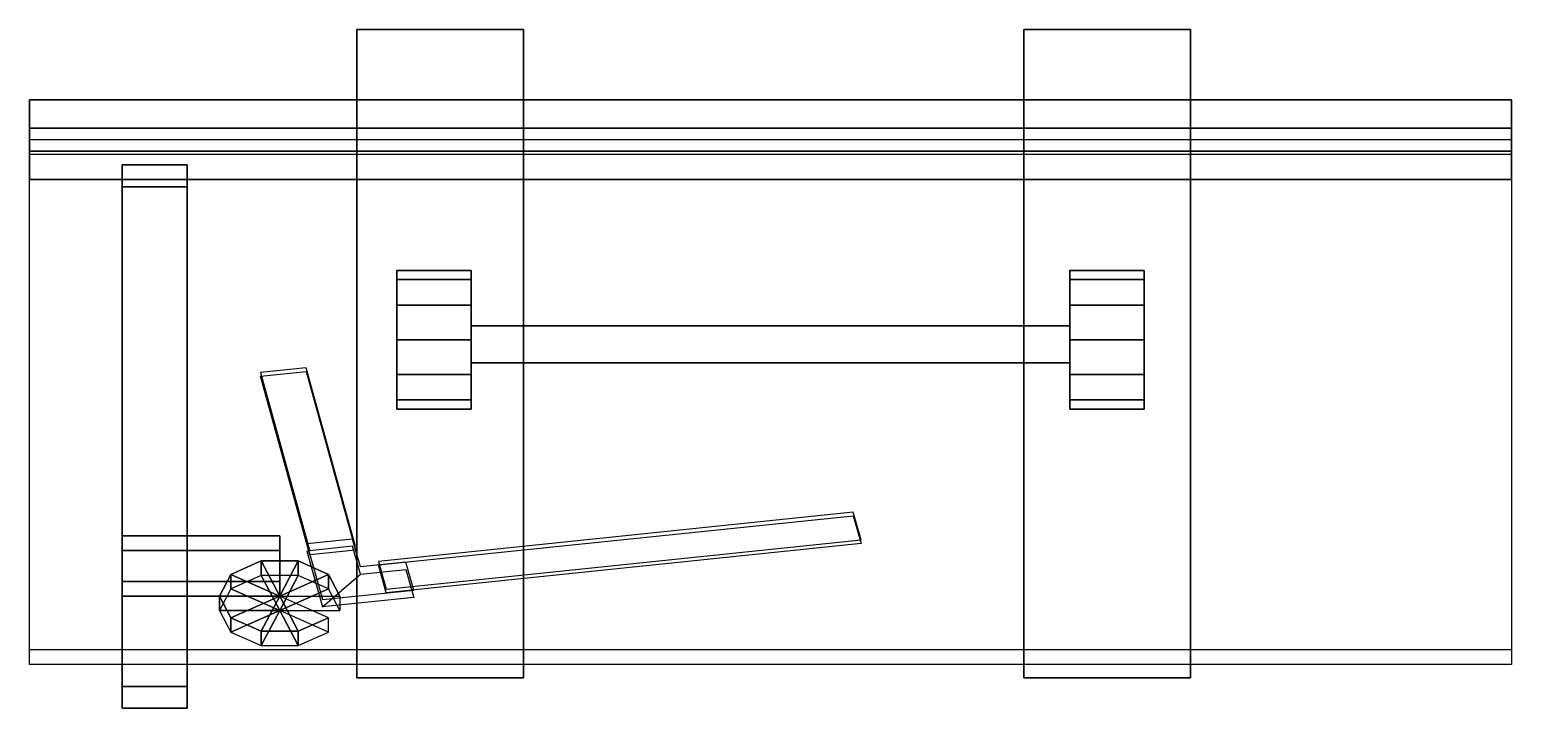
# Model space of a CAD drawing. Extents: x -35 to 125, y -3 to 70.
import ezdxf

# ---------------------------------------------------------------- set-up
doc = ezdxf.new("R2010")
doc.units = 0
doc.header["$LTSCALE"] = 25
doc.header["$MEASUREMENT"] = 0
doc.layers.get('0').update_dxf_attribs({"linetype": 'CONTINUOUS'})

msp = doc.modelspace()

# ---------------------------------------------------------------- linework, layer by layer
at = {"color": 0, "linetype": 'ByBlock'}
for p, q in [((12.32, 36.5), (4.32, 36.5)), ((77, 36.5), (85, 36.5))]:
    msp.add_line(p, q, dxfattribs=at)
at = {"color": 0, "linetype": 'ByBlock', "extrusion": (4.3795e-17, -0.790724, 0.612173)}
for points, elevation in [([(-35.34, 68.28), (-35.34, 158.28), (124.66, 158.28), (124.66, 68.28)], 49.04), ([(3.17, 82.18), (54.44, 90.88), (53.6, 95.81), (2.34, 87.1)], 51.54), ([(-5.4, 90.86), (-3.73, 81), (6.13, 82.68), (5.3, 87.61), (0.37, 86.77), (-0.47, 91.7)], 52.04)]:
    msp.add_lwpolyline(points, close=True, dxfattribs=dict(at, elevation=elevation))
at = {"color": 0, "linetype": 'ByBlock'}
for points in [[(12.32, 36.5), (12.32, 44), (4.32, 44), (4.32, 36.5)], [(77, 36.5), (77, 44), (85, 44), (85, 36.5)]]:
    msp.add_lwpolyline(points, dxfattribs=at)
at = {"color": 0, "linetype": 'ByBlock', "extrusion": (4.3795e-17, -0.790724, 0.612173), "elevation": 51.54}
msp.add_lwpolyline([(-0.14, 89.73), (-5.49, 121.28), (-10.42, 120.44), (-5.07, 88.89)], dxfattribs=at)
at = {"color": 0, "linetype": 'ByBlock'}
for points in [[(-35.34, 58.12, 155.17), (124.66, 58.12, 155.17), (124.66, 3.02, 84.01), (-35.34, 3.02, 84.01)], [(-35.34, 56.54, 156.4), (124.66, 56.54, 156.4), (124.66, 1.44, 85.23), (-35.34, 1.44, 85.23)], [(-10.42, 32.58, 127.09), (-5.49, 33.09, 127.75), (-0.14, 13.78, 102.81), (-5.07, 13.27, 102.14)], [(2.34, 12.18, 100.73), (53.6, 17.5, 107.62), (54.44, 14.49, 103.72), (3.17, 9.16, 96.83)], [(0.37, 11.18, 101.08), (-0.47, 14.2, 104.98), (-5.4, 13.68, 104.32), (-3.73, 7.65, 96.52)], [(0.37, 11.18, 101.08), (5.3, 11.69, 101.74), (6.13, 8.67, 97.84), (-3.73, 7.65, 96.52)]]:
    msp.add_3dface(points, dxfattribs=at)

# ---------------------------------------------------------------- meshes
mesh = msp.add_polymesh((6, 3), dxfattribs=at)
for k, corner in enumerate([(0, 0, 5), (0, 0), (0, 0), (18, 0, 5), (18, 0), (18, 0), (18, 70, 5), (18, 70), (18, 0), (0, 70, 5), (0, 70), (0, 0), (0, 70, 5), (0, 70, 5), (0, 0, 5), (18, 70, 5), (18, 70, 5), (18, 0, 5)]):
    mesh.set_mesh_vertex(divmod(k, 3), corner)
mesh = msp.add_polymesh((6, 3), dxfattribs=at)
for k, corner in enumerate([(90, 0, 5), (90, 0), (90, 0), (72, 0, 5), (72, 0), (72, 0), (72, 70, 5), (72, 70), (72, 0), (90, 70, 5), (90, 70), (90, 0), (90, 70, 5), (90, 70, 5), (90, 0, 5), (72, 70, 5), (72, 70, 5), (72, 0, 5)]):
    mesh.set_mesh_vertex(divmod(k, 3), corner)
mesh = msp.add_polymesh((6, 3), dxfattribs=at)
for k, corner in enumerate([(124.66, 53.81, 161.04), (124.66, 59.34, 156.76), (124.66, 59.34, 156.76), (-35.34, 53.81, 161.04), (-35.34, 59.34, 156.76), (-35.34, 59.34, 156.76), (-35.34, 56.87, 164.99), (-35.34, 62.4, 160.71), (-35.34, 59.34, 156.76), (124.66, 56.87, 164.99), (124.66, 62.4, 160.71), (124.66, 59.34, 156.76), (124.66, 56.87, 164.99), (124.66, 56.87, 164.99), (124.66, 53.81, 161.04), (-35.34, 56.87, 164.99), (-35.34, 56.87, 164.99), (-35.34, 53.81, 161.04)]):
    mesh.set_mesh_vertex(divmod(k, 3), corner)
mesh = msp.add_polymesh((6, 3), dxfattribs=at)
for k, corner in enumerate([(-18.34, -3.3, 88.91), (-18.34, -0.93, 87.07), (-18.34, -0.93, 87.07), (-25.34, -3.3, 88.91), (-25.34, -0.93, 87.07), (-25.34, -0.93, 87.07), (-25.34, 53.02, 161.65), (-25.34, 55.39, 159.82), (-25.34, -0.93, 87.07), (-18.34, 53.02, 161.65), (-18.34, 55.39, 159.82), (-18.34, -0.93, 87.07), (-18.34, 53.02, 161.65), (-18.34, 53.02, 161.65), (-18.34, -3.3, 88.91), (-25.34, 53.02, 161.65), (-25.34, 53.02, 161.65), (-25.34, -3.3, 88.91)]):
    mesh.set_mesh_vertex(divmod(k, 3), corner)
mesh = msp.add_polymesh((7, 4), dxfattribs=at)
for k, corner in enumerate([(12.32, 36.5, 115), (12.32, 44, 115), (4.32, 44, 115), (4.32, 36.5, 115), (12.32, 36.5, 115), (12.32, 43, 118.75), (4.32, 43, 118.75), (4.32, 36.5, 115), (12.32, 36.5, 115), (12.32, 40.25, 121.5), (4.32, 40.25, 121.5), (4.32, 36.5, 115), (12.32, 36.5, 115), (12.32, 36.5, 122.5), (4.32, 36.5, 122.5), (4.32, 36.5, 115), (12.32, 36.5, 115), (12.32, 32.75, 121.5), (4.32, 32.75, 121.5), (4.32, 36.5, 115), (12.32, 36.5, 115), (12.32, 30, 118.75), (4.32, 30, 118.75), (4.32, 36.5, 115), (12.32, 36.5, 115), (12.32, 29, 115), (4.32, 29, 115), (4.32, 36.5, 115)]):
    mesh.set_mesh_vertex(divmod(k, 4), corner)
mesh = msp.add_polymesh((6, 3), dxfattribs=at)
for k, corner in enumerate([(4.32, 29, 115), (4.32, 29, 5), (4.32, 29, 5), (12.32, 29, 115), (12.32, 29, 5), (12.32, 29, 5), (12.32, 44, 115), (12.32, 44, 5), (12.32, 29, 5), (4.32, 44, 115), (4.32, 44, 5), (4.32, 29, 5), (4.32, 44, 115), (4.32, 44, 115), (4.32, 29, 115), (12.32, 44, 115), (12.32, 44, 115), (12.32, 29, 115)]):
    mesh.set_mesh_vertex(divmod(k, 3), corner)
mesh = msp.add_polymesh((6, 3), dxfattribs=at)
for k, corner in enumerate([(85, 29, 115), (85, 29, 5), (85, 29, 5), (77, 29, 115), (77, 29, 5), (77, 29, 5), (77, 44, 115), (77, 44, 5), (77, 29, 5), (85, 44, 115), (85, 44, 5), (85, 29, 5), (85, 44, 115), (85, 44, 115), (85, 29, 115), (77, 44, 115), (77, 44, 115), (77, 29, 115)]):
    mesh.set_mesh_vertex(divmod(k, 3), corner)
mesh = msp.add_polymesh((7, 4), dxfattribs=at)
for k, corner in enumerate([(77, 36.5, 115), (77, 44, 115), (85, 44, 115), (85, 36.5, 115), (77, 36.5, 115), (77, 43, 118.75), (85, 43, 118.75), (85, 36.5, 115), (77, 36.5, 115), (77, 40.25, 121.5), (85, 40.25, 121.5), (85, 36.5, 115), (77, 36.5, 115), (77, 36.5, 122.5), (85, 36.5, 122.5), (85, 36.5, 115), (77, 36.5, 115), (77, 32.75, 121.5), (85, 32.75, 121.5), (85, 36.5, 115), (77, 36.5, 115), (77, 30, 118.75), (85, 30, 118.75), (85, 36.5, 115), (77, 36.5, 115), (77, 29, 115), (85, 29, 115), (85, 36.5, 115)]):
    mesh.set_mesh_vertex(divmod(k, 4), corner)
mesh = msp.add_polymesh((6, 3), dxfattribs=at)
for k, corner in enumerate([(77, 34, 19), (77, 34, 15), (77, 34, 15), (12.32, 34, 19), (12.32, 34, 15), (12.32, 34, 15), (12.32, 38, 19), (12.32, 38, 15), (12.32, 34, 15), (77, 38, 19), (77, 38, 15), (77, 34, 15), (77, 38, 19), (77, 38, 19), (77, 34, 19), (12.32, 38, 19), (12.32, 38, 19), (12.32, 34, 19)]):
    mesh.set_mesh_vertex(divmod(k, 3), corner)
mesh = msp.add_polymesh((6, 3), dxfattribs=at)
for k, corner in enumerate([(-8.34, 8.83, 99.68), (-8.34, 10.41, 98.46), (-8.34, 10.41, 98.46), (-25.34, 8.83, 99.68), (-25.34, 10.41, 98.46), (-25.34, 10.41, 98.46), (-25.34, 13.76, 106.05), (-25.34, 15.34, 104.82), (-25.34, 10.41, 98.46), (-8.34, 13.76, 106.05), (-8.34, 15.34, 104.82), (-8.34, 10.41, 98.46), (-8.34, 13.76, 106.05), (-8.34, 13.76, 106.05), (-8.34, 8.83, 99.68), (-25.34, 13.76, 106.05), (-25.34, 13.76, 106.05), (-25.34, 8.83, 99.68)]):
    mesh.set_mesh_vertex(divmod(k, 3), corner)
mesh = msp.add_polymesh((2, 10), dxfattribs=dict(at, n_close=True))
for k, corner in enumerate([(-1.84, 8.83, 99.68), (-3.08, 11.17, 102.7), (-6.33, 12.62, 104.57), (-10.35, 12.62, 104.57), (-13.6, 11.17, 102.7), (-14.84, 8.83, 99.68), (-13.6, 6.49, 96.66), (-10.35, 5.05, 94.79), (-6.33, 5.05, 94.79), (-3.08, 6.49, 96.66), (-8.34, 8.83, 99.68), (-8.34, 8.83, 99.68), (-8.34, 8.83, 99.68), (-8.34, 8.83, 99.68), (-8.34, 8.83, 99.68), (-8.34, 8.83, 99.68), (-8.34, 8.83, 99.68), (-8.34, 8.83, 99.68), (-8.34, 8.83, 99.68), (-8.34, 8.83, 99.68)]):
    mesh.set_mesh_vertex(divmod(k, 10), corner)
mesh = msp.add_polymesh((2, 10), dxfattribs=dict(at, n_close=True))
for k, corner in enumerate([(-1.84, 7.25, 100.91), (-3.08, 9.59, 103.93), (-6.33, 11.04, 105.79), (-10.35, 11.04, 105.79), (-13.6, 9.59, 103.93), (-14.84, 7.25, 100.91), (-13.6, 4.91, 97.89), (-10.35, 3.47, 96.02), (-6.33, 3.47, 96.02), (-3.08, 4.91, 97.89), (-1.84, 8.83, 99.68), (-3.08, 11.17, 102.7), (-6.33, 12.62, 104.57), (-10.35, 12.62, 104.57), (-13.6, 11.17, 102.7), (-14.84, 8.83, 99.68), (-13.6, 6.49, 96.66), (-10.35, 5.05, 94.79), (-6.33, 5.05, 94.79), (-3.08, 6.49, 96.66)]):
    mesh.set_mesh_vertex(divmod(k, 10), corner)
mesh = msp.add_polymesh((2, 10), dxfattribs=dict(at, n_close=True))
for k, corner in enumerate([(-1.84, 7.25, 100.91), (-3.08, 9.59, 103.93), (-6.33, 11.04, 105.79), (-10.35, 11.04, 105.79), (-13.6, 9.59, 103.93), (-14.84, 7.25, 100.91), (-13.6, 4.91, 97.89), (-10.35, 3.47, 96.02), (-6.33, 3.47, 96.02), (-3.08, 4.91, 97.89), (-8.34, 7.25, 100.91), (-8.34, 7.25, 100.91), (-8.34, 7.25, 100.91), (-8.34, 7.25, 100.91), (-8.34, 7.25, 100.91), (-8.34, 7.25, 100.91), (-8.34, 7.25, 100.91), (-8.34, 7.25, 100.91), (-8.34, 7.25, 100.91), (-8.34, 7.25, 100.91)]):
    mesh.set_mesh_vertex(divmod(k, 10), corner)

doc.saveas('drawing.dxf')
